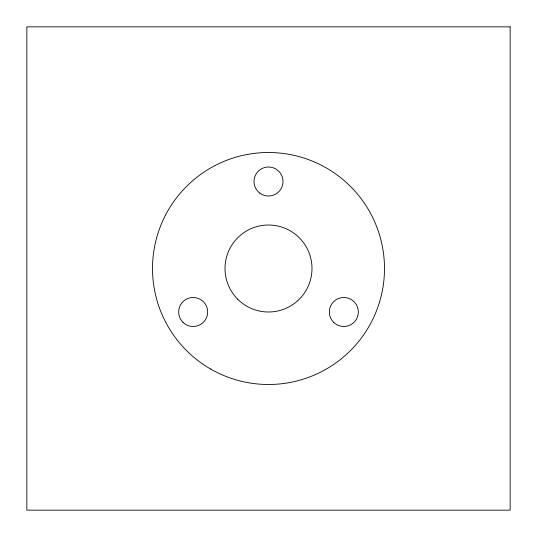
<?xml version="1.0" encoding="UTF-8"?>
<svg xmlns="http://www.w3.org/2000/svg" width="537" height="537" viewBox="0 0 537 537"><rect width="100%" height="100%" fill="white"/><g stroke="black" fill="none" stroke-linecap="round" stroke-linejoin="round"><path stroke-width="0.81" d="M510.15 26.85L26.85 26.85L26.85 510.15L510.15 510.15L510.15 26.85M333.584 322.247A14.499 14.499 0 0 0 357.843 315.749A14.499 14.499 0 0 0 340.089 297.995A14.499 14.499 0 0 0 333.584 322.247M237.743 299.257A43.497 43.497 0 0 0 310.514 279.757A43.497 43.497 0 0 0 257.243 226.486A43.497 43.497 0 0 0 237.743 299.257M210.504 368.953A115.992 115.992 0 0 0 384.492 268.5A115.992 115.992 0 0 0 210.504 168.047A115.992 115.992 0 0 0 210.504 368.953M182.909 322.247A14.499 14.499 0 0 0 207.168 315.749A14.499 14.499 0 0 0 189.407 297.995A14.499 14.499 0 0 0 182.909 322.247M259.801 193.105A14.499 14.499 0 0 0 282.898 183.238A14.499 14.499 0 0 0 262.801 168.175A14.499 14.499 0 0 0 259.801 193.105"/></g></svg>
